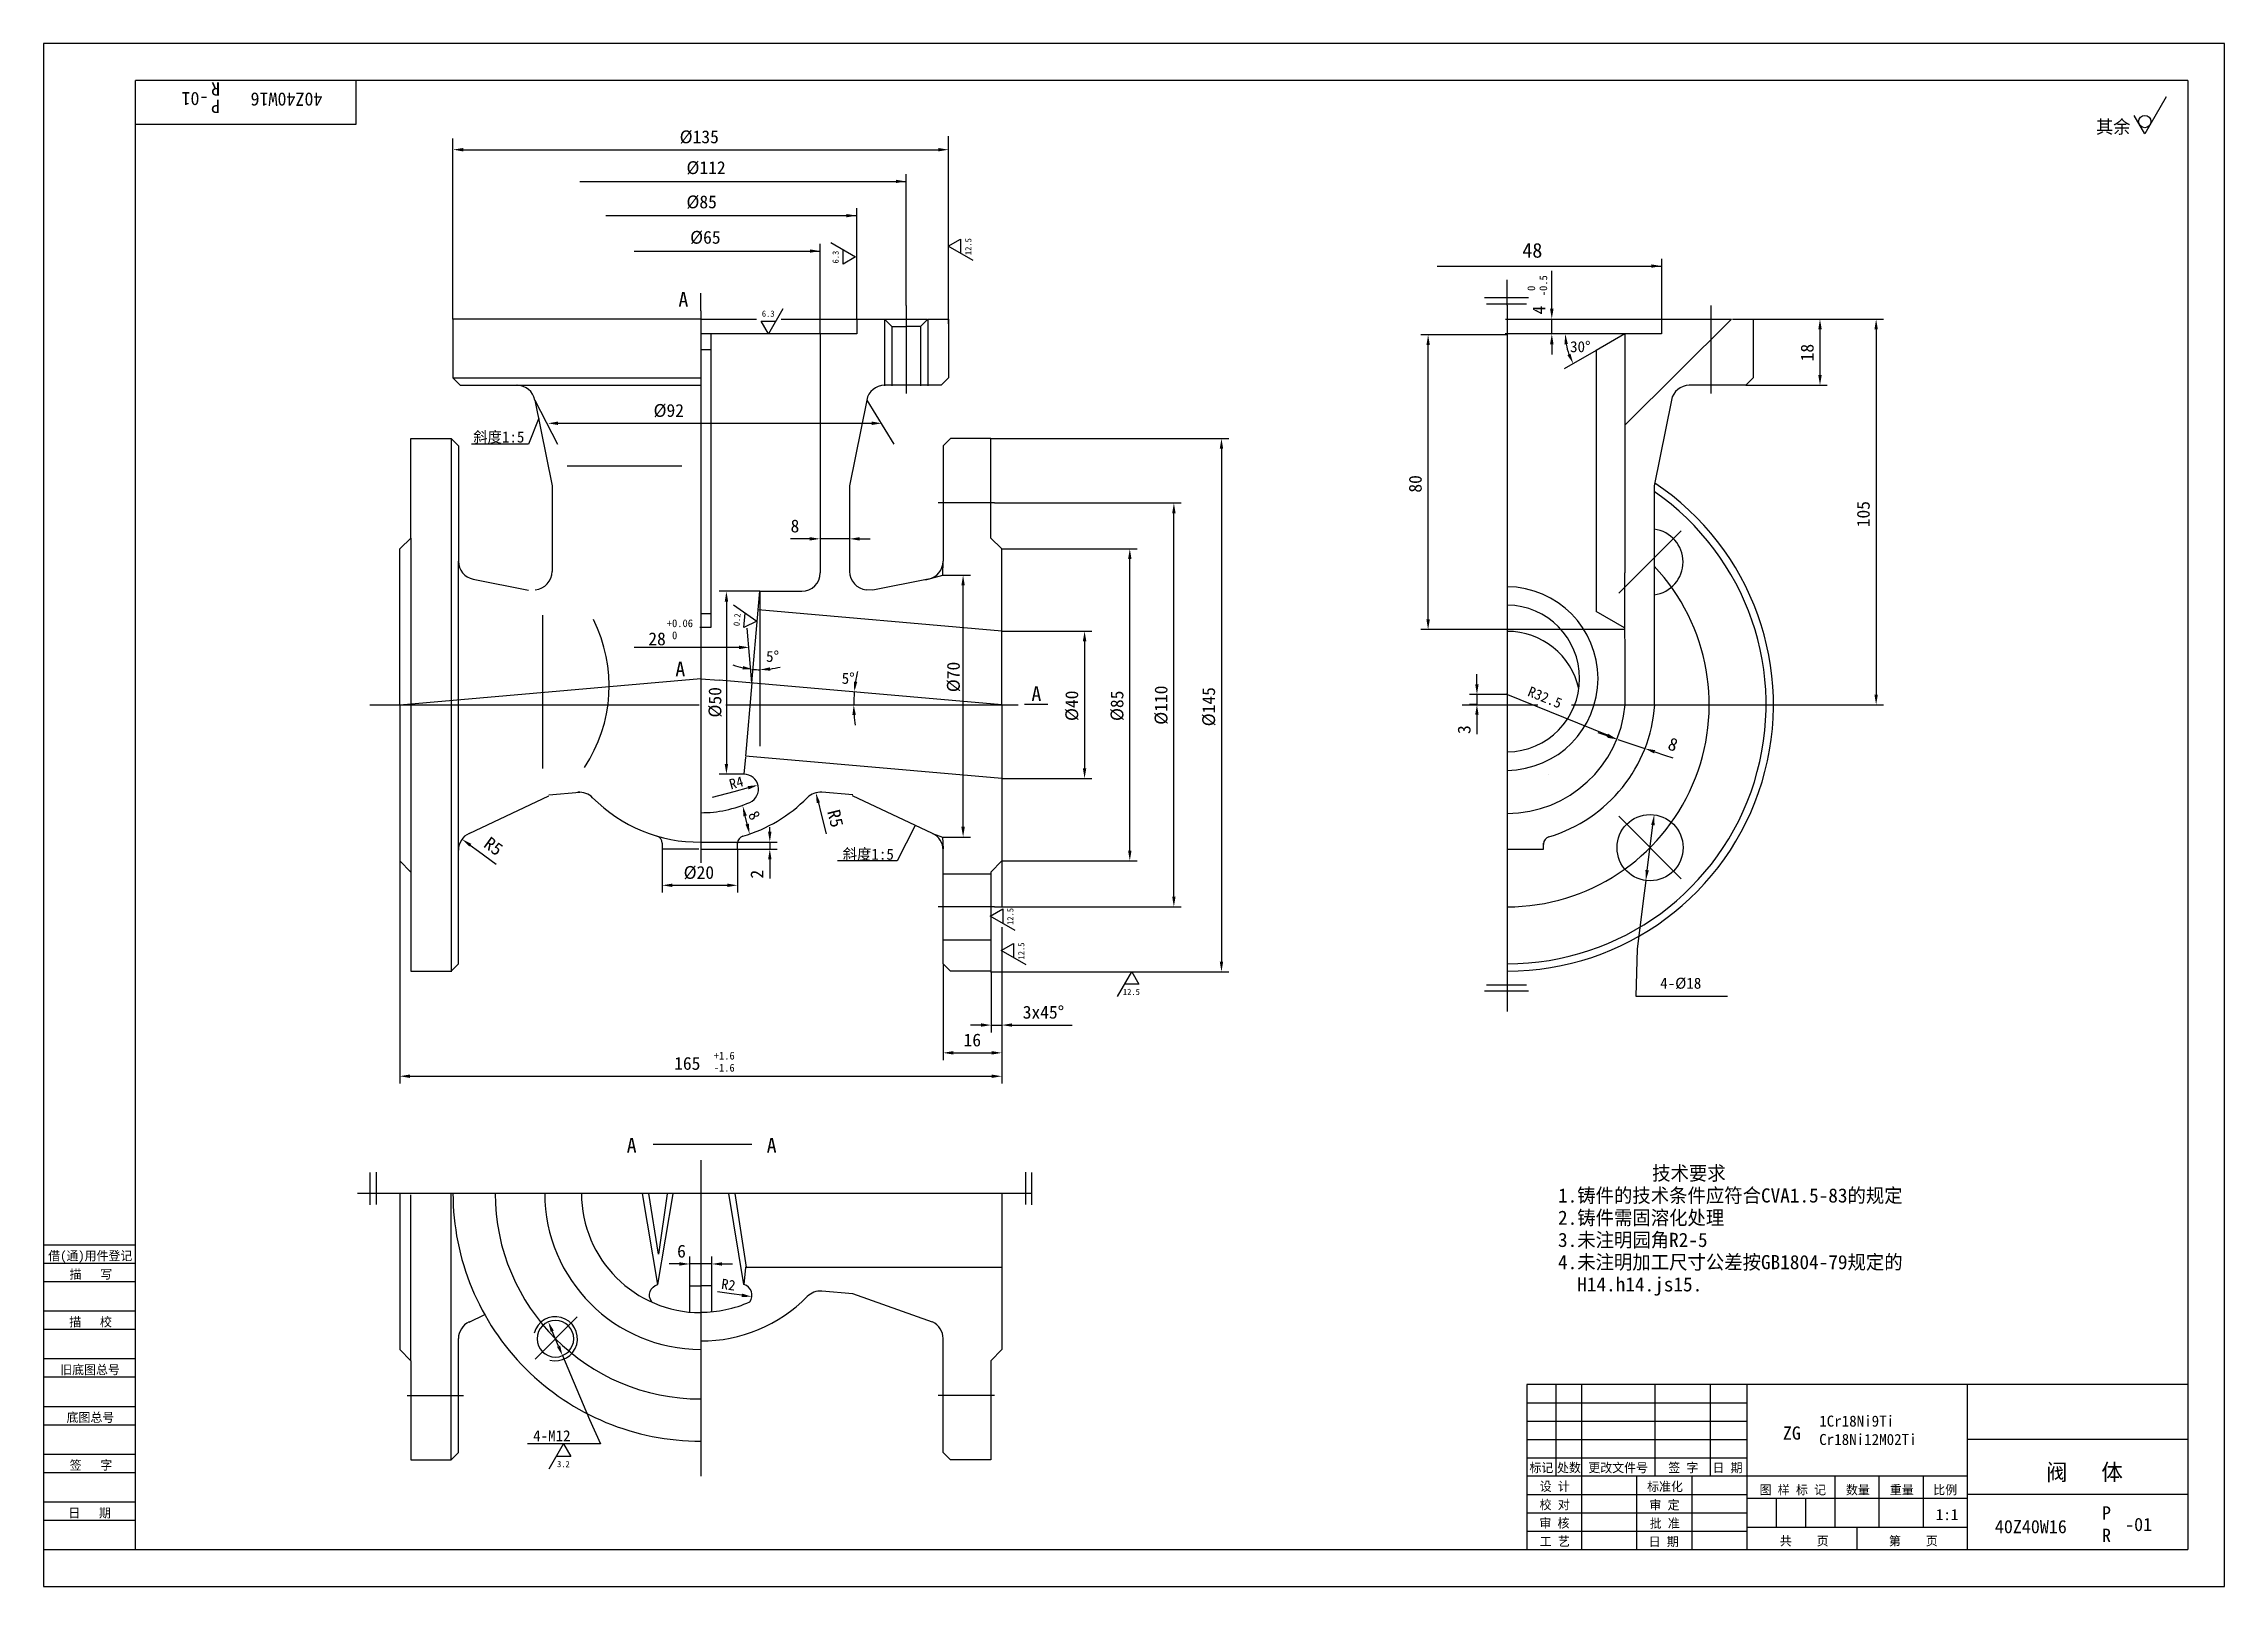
# Model space of a CAD drawing. Header units: metres. Extents: x 0 to 594, y 0 to 420.
import ezdxf

# ---------------------------------------------------------------- set-up
doc = ezdxf.new("R2010")
doc.units = ezdxf.units.M
for name, color, linetype in [('C', 6, 'Continuous'), ('D', 1, 'Continuous'), ('FL', 5, 'Continuous'), ('HA', 5, 'Continuous'), ('T', 7, 'Continuous'), ('TL', 4, 'Continuous')]:
    doc.layers.add(name, color=color, linetype=linetype)

# ---------------------------------------------------------------- blocks, each defined once
blk = doc.blocks.new('TUKUN2')
at = {"layer": 'FL'}
for p, q in [((594, 420), (0, 420)), ((0, 420), (0, 0)), ((594, 0), (594, 420)), ((0, 83), (25, 83)), ((0, 75), (25, 75)), ((0, 70), (25, 70)), ((0, 62), (25, 62)), ((0, 57), (25, 57)), ((412, 30), (412, 55)), ((419, 10), (419, 55)), ((439, 30), (439, 55)), ((454, 30), (454, 55)), ((0, 49), (25, 49)), ((404, 50), (464, 50)), ((0, 44), (25, 44)), ((404, 45), (464, 45)), ((0, 36), (25, 36)), ((404, 40), (464, 40)), ((0, 31), (25, 31)), ((404, 35), (464, 35)), ((449, 10), (449, 30)), ((404, 25), (464, 25)), ((0, 23), (25, 23)), ((0, 18), (25, 18)), ((404, 20), (464, 20)), ((404, 15), (464, 15)), ((0, 0), (594, 0))]:
    blk.add_line(p, q, dxfattribs=at)
at = {"layer": 'TL'}
for p, q in [((584, 410), (25, 410)), ((25, 10), (25, 410)), ((85, 410), (85, 398)), ((584, 410), (584, 10)), ((85, 398), (25, 398)), ((0, 93), (25, 93)), ((0, 88), (25, 88)), ((584, 55), (404, 55)), ((404, 55), (404, 10)), ((464, 10), (464, 55)), ((524, 10), (524, 55)), ((584, 40), (524, 40)), ((524, 30), (404, 30)), ((434, 10), (434, 30)), ((488, 16), (488, 30)), ((500, 16), (500, 30)), ((512, 16), (512, 30)), ((464, 24), (524, 24)), ((472, 16), (472, 24)), ((480, 16), (480, 24)), ((584, 25), (524, 25)), ((524, 16), (464, 16)), ((494, 10), (494, 16)), ((0, 10), (584, 10))]:
    blk.add_line(p, q, dxfattribs=at)
at = {"layer": 'T'}
for s, p in [('借(通)用件登记', (1.26, 88.76)), ('描   写', (7.09, 83.76)), ('描   校', (6.98, 70.76)), ('旧底图总号', (4.52, 57.76)), ('底图总号', (6.25, 44.76)), ('签   字', (7.1, 31.76)), ('标记', (404.71, 31.07)), ('处数', (412.22, 31.07)), ('更改文件号', (420.75, 31.07)), ('签 字', (442.53, 31.07)), ('日 期', (454.57, 31.07)), ('校 对', (407.48, 20.99)), ('设 计', (407.5, 25.99)), ('标准化', (436.77, 25.93)), ('审 定', (437.39, 20.93)), ('图 样 标 记', (467.4, 25.04)), ('数量', (490.92, 25.04)), ('重量', (502.88, 25.04)), ('比例', (514.7, 25.04)), ('日   期', (6.72, 18.76)), ('审 核', (407.41, 15.99)), ('批 准', (437.46, 15.93)), ('工 艺', (407.52, 10.99)), ('日 期', (437.18, 10.93)), ('共    页', (472.91, 11.13)), ('第    页', (502.62, 11.13))]:
    blk.add_text(s, height=2.5, dxfattribs=at).set_placement(p)

msp = doc.modelspace()

# ---------------------------------------------------------------- linework, layer by layer
at = {"layer": 'C'}
for p, q in [((398.67, 348.79), (398.67, 355.74)), ((179, 347.29), (179, 251.76)), ((234.93, 348.75), (234.93, 324.72)), ((398.67, 348.79), (398.67, 210.44)), ((454.11, 348.75), (454.11, 324.72)), ((259, 294.95), (243.63, 294.95)), ((429.02, 270.36), (446.04, 287.38)), ((97, 240), (179, 247.17)), ((179, 247.1), (179, 210.63)), ((261, 240), (184.04, 246.73)), ((88.9, 240), (178.57, 240)), ((185.81, 240), (265.46, 240)), ((386.37, 240), (406.98, 240)), ((416.2, 240), (481.42, 240)), ((179, 210.63), (179, 200.71)), ((398.67, 210.39), (398.67, 200.69)), ((429.02, 209.64), (446.04, 192.62)), ((179, 200.71), (179, 196.94)), ((398.67, 200.65), (398.67, 163.26)), ((259, 185), (243.63, 185)), ((398.67, 163.26), (398.67, 156.49)), ((179, 115.99), (179, 77.61)), ((179, 115.5), (179, 74.52)), ((85.54, 107.02), (268.94, 107.02)), ((179, 77.6), (179, 67.69)), ((145.33, 73.34), (133.86, 61.88)), ((179, 74.36), (179, 66.81)), ((179, 67.69), (179, 58.82)), ((179, 66.55), (179, 62.46)), ((179, 58.82), (179, 30.04)), ((99, 51.97), (114.37, 51.97)), ((259, 51.97), (243.63, 51.97))]:
    msp.add_line(p, q, dxfattribs=at)
for centre, radius, start, end in [((398.67, 240), 55, 270, 43.29), ((179, 107.02), 56, 180, 270)]:
    msp.add_arc(centre, radius, start, end, dxfattribs=at)
at = {"layer": 'D'}
for p, q in [((578.17, 405.54), (572.32, 395.4)), ((572.32, 395.4), (569.39, 400.47)), ((111.5, 345), (111.5, 394.13)), ((111.5, 391.13), (111.5, 393.13)), ((246.48, 391.13), (246.48, 393.13)), ((246.5, 343.73), (246.5, 394.79)), ((114.3, 391.13), (243.68, 391.13)), ((146.02, 382.49), (234.93, 382.49)), ((234.93, 348.75), (234.93, 384.49)), ((221.46, 344.9), (221.46, 375.17)), ((153.13, 373.17), (221.46, 373.17)), ((160.9, 363.53), (211.52, 363.53)), ((211.52, 340.98), (211.52, 365.53)), ((214.41, 365.84), (221.17, 361.94)), ((217.79, 359.99), (217.79, 363.89)), ((246.4, 364.85), (249.78, 366.8)), ((253.16, 360.95), (246.4, 364.85)), ((249.78, 366.8), (249.78, 362.9)), ((221.17, 361.94), (217.79, 359.99)), ((379.56, 359.44), (440.75, 359.44)), ((410.8, 353.22), (410.8, 358.11)), ((440.75, 345.03), (440.75, 361.44)), ((392.46, 350.86), (404.46, 350.86)), ((410.8, 350.63), (410.8, 353.22)), ((410.8, 347.83), (410.8, 350.63)), ((201.33, 347.78), (197.42, 341.02)), ((229, 345), (229, 326.88)), ((240.85, 345), (240.85, 326.88)), ((393.04, 349.18), (403.88, 349.18)), ((410.8, 340.96), (410.8, 345.03)), ((465.68, 345), (485.85, 345)), ((485.85, 345), (501.14, 345)), ((195.47, 344.4), (199.38, 344.4)), ((197.42, 341.02), (195.47, 344.4)), ((398.49, 340.73), (375.11, 340.73)), ((483.85, 342.2), (483.85, 329.8)), ((499.14, 342.2), (499.14, 242.8)), ((377.11, 263.26), (377.11, 337.93)), ((410.8, 338.16), (410.8, 335.36)), ((422.86, 336.45), (414.19, 331.45)), ((463.68, 327), (485.85, 327)), ((133.8, 322.98), (139.93, 310.99)), ((224.2, 322.98), (231.59, 310.99)), ((134.87, 318.01), (132.1, 310.92)), ((140.13, 316.64), (225.53, 316.64)), ((119.8, 310.92), (116.52, 310.92)), ((132.1, 310.92), (119.8, 310.92)), ((258, 312.5), (322.83, 312.5)), ((320.83, 309.7), (320.83, 170.08)), ((259, 294.95), (309.86, 294.95)), ((307.86, 187.8), (307.86, 292.15)), ((205.88, 285.18), (203.46, 285.18)), ((208.68, 285.18), (205.88, 285.18)), ((219.5, 285.18), (211.48, 285.18)), ((222.3, 285.18), (225.1, 285.18)), ((261, 282.5), (297.86, 282.5)), ((295.86, 200.3), (295.86, 279.7)), ((240.24, 274.03), (244.96, 275.29)), ((244.96, 275.29), (245, 279.1)), ((244.96, 275.29), (252.45, 275.29)), ((195.09, 270.9), (183.98, 270.9)), ((185.98, 268.1), (185.98, 223.89)), ((195.09, 270.9), (195.09, 228.73)), ((250.45, 206.79), (250.45, 272.49)), ((187.91, 267.2), (194.3, 262.73)), ((190.76, 261.08), (191.1, 264.97)), ((194.3, 262.73), (190.76, 261.08)), ((164.51, 255.63), (160.82, 255.63)), ((167.63, 255.63), (164.51, 255.63)), ((170.63, 255.63), (167.63, 255.63)), ((189.45, 255.63), (170.63, 255.63)), ((192.91, 245.96), (191.6, 260.9)), ((261, 260.08), (285.54, 260.08)), ((283.54, 257.28), (283.54, 222.72)), ((430.55, 260.46), (375.11, 260.46)), ((390.41, 245.58), (390.41, 248.38)), ((398.67, 242.78), (388.41, 242.78)), ((390.41, 240.08), (388.41, 240.08)), ((390.41, 242.78), (390.41, 240.08)), ((425.93, 231.7), (398.41, 242.88)), ((481.42, 240), (501.14, 240)), ((390.41, 237.28), (390.41, 234.48)), ((390.41, 234.48), (390.41, 232.05)), ((426.11, 231.45), (423.46, 232.34)), ((428.77, 230.57), (436.17, 228.09)), ((438.82, 227.2), (441.48, 226.32)), ((441.48, 226.32), (443.78, 225.55)), ((190.74, 221.09), (183.98, 221.09)), ((261, 219.92), (285.54, 219.92)), ((187.96, 216.35), (182.08, 214.75)), ((191.89, 217.41), (187.96, 216.35)), ((191.64, 207.51), (191.09, 209.75)), ((211.02, 213.34), (211.69, 210.62)), ((211.69, 210.62), (213.12, 204.87)), ((179, 202.63), (199.8, 202.63)), ((197.8, 205.43), (197.8, 206.66)), ((197.8, 202.63), (197.8, 200.71)), ((237.37, 207.17), (232.53, 197.5)), ((242.13, 205), (244.88, 203.99)), ((244.88, 203.99), (252.45, 203.99)), ((244.88, 203.99), (244.99, 200.8)), ((436.77, 194.96), (438.34, 207.26)), ((97, 197.5), (97, 136.88)), ((116.22, 201.77), (118.49, 200.12)), ((118.49, 200.12), (123.27, 196.64)), ((168.49, 200.73), (168.49, 188.86)), ((188.99, 200.71), (199.8, 200.71)), ((189.01, 200.73), (189.01, 188.86)), ((197.8, 197.91), (197.8, 195.11)), ((219.74, 197.5), (216.28, 197.5)), ((232.53, 197.5), (219.74, 197.5)), ((261, 197.5), (261, 185.16)), ((261, 197.5), (297.86, 197.5)), ((171.29, 190.86), (186.21, 190.86)), ((197.8, 195.11), (197.8, 192.69)), ((436.42, 192.18), (435.72, 186.63)), ((257.85, 182.49), (261.23, 184.44)), ((259, 185), (309.86, 185)), ((261.23, 184.44), (261.23, 180.53)), ((435.72, 186.63), (434.04, 173.47)), ((264.61, 178.58), (257.85, 182.49)), ((261, 179.42), (261, 150.81)), ((260.83, 173.09), (264.21, 175.04)), ((267.59, 169.19), (260.83, 173.09)), ((264.21, 175.04), (264.21, 171.14)), ((434.04, 173.47), (433.71, 160.69)), ((245, 169.5), (245, 143.25)), ((257.93, 167.28), (322.83, 167.28)), ((258.1, 167.13), (258.1, 150.81)), ((292.5, 160.56), (296.4, 167.32)), ((296.4, 167.32), (298.36, 163.94)), ((298.36, 163.94), (294.45, 163.94)), ((392.46, 162.1), (404.46, 162.1)), ((393.04, 163.79), (403.88, 163.79)), ((433.71, 160.69), (458.7, 160.69)), ((255.3, 152.81), (252.5, 152.81)), ((258.1, 152.81), (261, 152.81)), ((261, 150.81), (261, 143.25)), ((263.8, 152.81), (266.6, 152.81)), ((266.6, 152.81), (280.19, 152.81)), ((247.8, 145.25), (258.2, 145.25)), ((261, 143.25), (261, 136.88)), ((99.8, 138.88), (258.2, 138.88)), ((166.05, 120.38), (192.89, 120.38)), ((88.9, 112.69), (88.9, 103.88)), ((90.58, 112.79), (90.58, 104)), ((267.42, 112.79), (267.42, 104)), ((269.1, 112.69), (269.1, 103.88)), ((175.99, 81.84), (175.99, 89.77)), ((182.01, 81.84), (182.01, 89.77)), ((173.19, 87.77), (170.39, 87.77)), ((182.01, 87.77), (175.99, 87.77)), ((184.81, 87.77), (187.61, 87.77)), ((187.39, 79.63), (183.52, 80.16)), ((190.16, 79.25), (187.39, 79.63)), ((140.26, 65.39), (138.55, 69.45)), ((141.34, 62.81), (143.52, 57.65)), ((143.52, 57.65), (148.67, 45.43)), ((148.67, 45.43), (151.7, 38.76)), ((151.7, 38.76), (131.81, 38.76)), ((137.73, 32), (141.63, 38.76)), ((141.63, 38.76), (143.58, 35.38)), ((143.58, 35.38), (139.68, 35.38))]:
    msp.add_line(p, q, dxfattribs=at)
msp.add_circle((572.32, 398.78), 1.69, dxfattribs=at)
for centre, radius, start, end in [((430.7, 340.98), 16.23, 189.9, 200.1), ((195.09, 270.9), 21.34, 249.95, 257.48), ((195.09, 270.9), 21.34, 265, 270), ((195.09, 270.9), 21.34, 277.52, 285.05), ((261, 240), 40.34, 167.04, 171.02), ((261, 240), 40.34, 175, 180), ((261, 240), 40.34, 183.98, 187.96)]:
    msp.add_arc(centre, radius, start, end, dxfattribs=at)
for points in [[(114.3, 391.59), (114.3, 390.66), (111.5, 391.13)], [(243.68, 391.59), (243.68, 390.66), (246.48, 391.13)], [(232.13, 382.94), (234.93, 382.49), (232.13, 382.04)], [(218.66, 373.62), (221.46, 373.17), (218.66, 372.72)], [(208.72, 363.98), (211.52, 363.53), (208.72, 363.08)], [(437.95, 359.89), (440.75, 359.44), (437.95, 358.99)], [(410.33, 347.83), (411.27, 347.83), (410.8, 345.03)], [(483.39, 342.2), (484.32, 342.2), (483.85, 345)], [(498.68, 342.2), (499.61, 342.2), (499.14, 345)], [(376.65, 337.93), (377.58, 337.93), (377.11, 340.73)], [(410.33, 338.16), (411.27, 338.16), (410.8, 340.96)], [(414.25, 338.15), (415.18, 338.23), (414.47, 340.98)], [(415.88, 335.6), (415.04, 335.21), (416.65, 332.87)], [(483.39, 329.8), (484.32, 329.8), (483.85, 327)], [(140.13, 317.11), (140.13, 316.17), (137.33, 316.64)], [(225.53, 317.11), (225.53, 316.17), (228.33, 316.64)], [(320.36, 309.7), (321.29, 309.7), (320.83, 312.5)], [(307.4, 292.15), (308.33, 292.15), (307.86, 294.95)], [(208.68, 285.65), (208.68, 284.72), (211.48, 285.18)], [(222.3, 285.65), (222.3, 284.72), (219.5, 285.18)], [(295.39, 279.7), (296.32, 279.7), (295.86, 282.5)], [(249.98, 272.49), (250.91, 272.49), (250.45, 275.29)], [(185.52, 268.1), (186.45, 268.1), (185.98, 270.9)], [(376.65, 263.26), (377.58, 263.26), (377.11, 260.46)], [(189.45, 256.09), (189.45, 255.16), (192.25, 255.63)], [(283.07, 257.28), (284.01, 257.28), (283.54, 260.08)], [(190.54, 250.53), (190.39, 249.61), (193.23, 249.64)], [(197.92, 249.28), (197.86, 250.21), (195.09, 249.56)], [(221.62, 246.24), (220.69, 246.35), (220.82, 243.52)], [(389.94, 245.58), (390.87, 245.58), (390.41, 242.78)], [(220.29, 237.19), (221.23, 237.22), (220.66, 240)], [(389.94, 237.28), (390.87, 237.28), (390.41, 240.08)], [(498.68, 242.8), (499.61, 242.8), (499.14, 240)], [(425.75, 231.27), (426.1, 232.14), (428.52, 230.65)], [(426.26, 231.9), (425.97, 231.01), (428.77, 230.57)], [(438.97, 227.65), (438.68, 226.76), (436.17, 228.09)], [(185.52, 223.89), (186.45, 223.89), (185.98, 221.09)], [(283.07, 222.72), (284.01, 222.72), (283.54, 219.92)], [(192.01, 216.96), (191.77, 217.86), (194.59, 218.14)], [(210.57, 213.22), (211.47, 213.45), (210.35, 216.05)], [(191.54, 209.86), (190.63, 209.64), (190.42, 212.47)], [(438.8, 207.2), (437.87, 207.32), (438.69, 210.04)], [(115.95, 201.39), (116.5, 202.15), (113.96, 203.42)], [(192.09, 207.62), (191.19, 207.4), (192.31, 204.79)], [(197.33, 205.43), (198.26, 205.43), (197.8, 202.63)], [(249.98, 206.79), (250.91, 206.79), (250.45, 203.99)], [(197.33, 197.91), (198.26, 197.91), (197.8, 200.71)], [(295.39, 200.3), (296.32, 200.3), (295.86, 197.5)], [(171.29, 191.32), (171.29, 190.39), (168.49, 190.86)], [(186.21, 191.32), (186.21, 190.39), (189.01, 190.86)], [(437.24, 194.9), (436.31, 195.02), (436.42, 192.18)], [(307.4, 187.8), (308.33, 187.8), (307.86, 185)], [(320.36, 170.08), (321.29, 170.08), (320.83, 167.28)], [(255.3, 153.28), (255.3, 152.35), (258.1, 152.81)], [(263.8, 153.28), (263.8, 152.35), (261, 152.81)], [(247.8, 145.72), (247.8, 144.78), (245, 145.25)], [(258.2, 145.72), (258.2, 144.78), (261, 145.25)], [(99.8, 139.35), (99.8, 138.41), (97, 138.88)], [(258.2, 139.35), (258.2, 138.41), (261, 138.88)], [(173.19, 88.24), (173.19, 87.31), (175.99, 87.77)], [(184.81, 88.24), (184.81, 87.31), (182.01, 87.77)], [(190.1, 78.78), (190.22, 79.71), (192.93, 78.86)], [(138.12, 69.27), (138.98, 69.63), (137.46, 72.03)], [(139.83, 65.21), (140.69, 65.57), (141.34, 62.81)]]:
    msp.add_solid(points, dxfattribs=at)
at = {"layer": 'FL'}
msp.add_arc((139.4, 67.42), 6, 255, 165, dxfattribs=at)
at = {"layer": 'HA'}
msp.add_line((459.73, 345), (430.68, 316.09), dxfattribs=at)
at = {"layer": 'TL'}
for p, q in [((179, 347.29), (179, 352.06)), ((111.5, 345), (111.5, 329)), ((179, 345), (111.5, 345)), ((179, 345), (194.15, 345)), ((200.93, 345), (221.5, 345)), ((221.5, 345), (229, 345)), ((221.52, 344.98), (221.52, 340.98)), ((229, 345), (240.55, 345)), ((231, 343), (229, 345)), ((238.85, 343), (240.85, 345)), ((240.85, 345), (246.41, 345)), ((246.5, 345), (246.5, 329)), ((398.18, 345), (440.68, 345)), ((440.68, 345), (448.19, 345)), ((440.7, 344.98), (440.7, 340.98)), ((448.19, 345), (459.73, 345)), ((460.03, 345), (465.59, 345)), ((465.68, 345), (465.68, 329)), ((211.52, 340.98), (178.89, 340.98)), ((181.77, 341.06), (181.77, 261.06)), ((211.52, 340.98), (211.52, 275.9)), ((221.52, 340.98), (211.52, 340.98)), ((231, 343), (234.93, 343)), ((231, 343), (231, 326.88)), ((238.85, 343), (234.93, 343)), ((238.85, 343), (238.85, 326.88)), ((430.7, 340.98), (398.07, 340.98)), ((430.7, 340.98), (422.86, 336.45)), ((440.7, 340.98), (430.7, 340.98)), ((430.7, 340.98), (430.7, 275.9)), ((179.05, 336.75), (181.86, 336.75)), ((422.86, 336.45), (422.86, 265.39)), ((111.5, 329), (178.8, 329)), ((113.5, 327), (111.5, 329)), ((113.5, 327), (129.47, 327)), ((117.22, 327), (128.9, 327)), ((128.9, 327), (178.8, 327)), ((240.78, 327), (229.1, 327)), ((244.5, 327), (240.78, 327)), ((244.5, 327), (246.5, 329)), ((459.97, 327), (448.28, 327)), ((463.68, 327), (459.97, 327)), ((463.68, 327), (465.68, 329)), ((133.8, 322.98), (138.48, 299.59)), ((224.2, 322.98), (219.52, 299.59)), ((443.38, 322.98), (438.7, 299.59)), ((100, 312.5), (111, 312.5)), ((100, 285.33), (100, 312.5)), ((111, 312.5), (111, 167.3)), ((113, 310.5), (111, 312.5)), ((113, 310.5), (113, 279.1)), ((245, 310.5), (247, 312.5)), ((245, 310.5), (245, 279.1)), ((258, 312.5), (247, 312.5)), ((258, 285.33), (258, 312.5)), ((142.57, 305.09), (173.88, 305.09)), ((138.48, 299.59), (138.48, 276.32)), ((219.52, 299.59), (219.52, 276.32)), ((438.7, 299.59), (438.7, 276.32)), ((97, 282.5), (100.09, 285.42)), ((100, 285.33), (100, 194.41)), ((261, 282.5), (257.91, 285.42)), ((97, 240), (97, 282.5)), ((261, 260.16), (261, 282.5)), ((113, 200.47), (113, 279.1)), ((117.02, 274.2), (132.11, 271.18)), ((240.98, 274.2), (225.89, 271.18)), ((430.78, 240), (430.7, 275.9)), ((438.7, 276.32), (438.7, 240.17)), ((194.65, 265.88), (195.09, 270.9)), ((195.09, 270.9), (206.52, 270.9)), ((225.89, 271.18), (224.08, 271.34)), ((135.87, 264.41), (135.87, 222.63)), ((179.05, 264.88), (181.86, 264.88)), ((192.91, 246), (194.64, 265.74)), ((261, 260.08), (194.65, 265.88)), ((430.62, 260.91), (422.86, 265.39)), ((181.77, 261.06), (178.76, 261.06)), ((261, 240), (261, 260.08)), ((179, 251.76), (179, 247.1)), ((179, 247.1), (184.04, 246.73)), ((192.91, 246), (191.17, 226.03)), ((97, 240), (97, 197.5)), ((261, 240), (261, 219.92)), ((273.52, 240.09), (267.14, 240.09)), ((261, 219.92), (191.17, 226.03)), ((190.74, 221.09), (190.73, 221.09)), ((191.14, 225.71), (190.74, 221.09)), ((261, 219.85), (261, 197.5)), ((409.92, 221.09), (409.91, 221.09)), ((115.87, 205), (137.64, 215.24)), ((137.62, 215.45), (146.02, 216.18)), ((220.38, 215.45), (211.98, 216.18)), ((242.13, 205), (220.36, 215.24)), ((168.51, 202.32), (168.51, 200.73)), ((189.01, 200.69), (189.01, 202.32)), ((408.57, 202.32), (408.57, 202.01)), ((408.57, 200.69), (408.57, 202.32)), ((408.57, 202.01), (408.57, 202.15)), ((97, 197.5), (100, 194.41)), ((113, 193.96), (113, 200.47)), ((178.51, 200.69), (168.51, 200.69)), ((179.01, 200.69), (189.01, 200.69)), ((245, 193.96), (245, 200.47)), ((261, 197.5), (258, 194.41)), ((398.57, 200.69), (408.57, 200.69)), ((100, 194.41), (100, 193.96)), ((100, 193.96), (100, 176.03)), ((113, 176.03), (113, 193.96)), ((244.98, 193.97), (257.89, 193.97)), ((245, 176.03), (245, 193.96)), ((258, 194.41), (258, 193.96)), ((258, 193.96), (258, 176.03)), ((100, 176.03), (100, 167.5)), ((113, 169.5), (113, 176.03)), ((244.98, 176.03), (257.89, 176.03)), ((245, 169.5), (245, 176.03)), ((258, 176.03), (258, 167.5)), ((100, 167.5), (111, 167.5)), ((111, 167.5), (113, 169.5)), ((247, 167.5), (245, 169.5)), ((258, 167.5), (247, 167.5)), ((97, 106.97), (97, 64.47)), ((167.26, 82.16), (163.17, 106.98)), ((167.45, 90.42), (164.87, 106.98)), ((190.74, 82.17), (186.65, 106.99)), ((191.47, 86.91), (188.35, 106.99)), ((261, 106.97), (261, 86.9)), ((100, 61.38), (100, 106.56)), ((111, 34.47), (111, 106.85)), ((167.26, 82.16), (171.52, 106.9)), ((167.53, 90.45), (169.92, 106.9)), ((191.14, 86.79), (190.74, 82.17)), ((191.08, 86.88), (260.87, 86.88)), ((261, 86.82), (261, 64.47)), ((175.99, 81.84), (178.88, 81.84)), ((175.99, 74.66), (175.99, 81.84)), ((182.01, 81.84), (179.12, 81.84)), ((182.01, 74.66), (182.01, 81.84)), ((190.74, 82.17), (190.73, 82.17)), ((220.38, 79.63), (211.98, 80.36)), ((242.13, 71.97), (220.38, 79.63)), ((115.87, 71.97), (120.14, 73.98)), ((113, 60.93), (113, 67.45)), ((245, 60.93), (245, 67.45)), ((97, 64.47), (100, 61.38)), ((100, 61.38), (100, 60.93)), ((100, 60.93), (100, 43)), ((113, 43), (113, 60.93)), ((245, 43), (245, 60.93)), ((261, 64.47), (258, 61.38)), ((258, 61.38), (258, 60.93)), ((258, 60.93), (258, 43)), ((100, 43), (100, 34.47)), ((113, 36.47), (113, 43)), ((245, 36.47), (245, 43)), ((258, 43), (258, 34.47)), ((111, 34.47), (113, 36.47)), ((247, 34.47), (245, 36.47)), ((100, 34.47), (111, 34.47)), ((258, 34.47), (247, 34.47))]:
    msp.add_line(p, q, dxfattribs=at)
for points in [[(147.33, 222.97, 0.27), (149.75, 263.19, 0.27)], [(165.64, 77.46, -0.53), (167.26, 82.16, -0.53)], [(192.36, 77.47, 0.53), (190.74, 82.17, 0.53)], [(144.4, 67.42, 1), (134.4, 67.42, 1), (144.4, 67.42, 1)]]:
    msp.add_lwpolyline(points, format="xyb", dxfattribs=at)
msp.add_circle((437.56, 201.11), 9, dxfattribs=at)
for centre, radius, start, end in [((128.9, 322), 5, 89.44, 90), ((128.9, 322), 5, 11.31, 89.44), ((229.1, 322), 5, 90.56, 168.69), ((229.1, 322), 5, 90, 90.56), ((448.28, 322), 5, 90.56, 168.69), ((448.28, 322), 5, 90, 90.56), ((398.67, 240), 72.5, 270, 56.34), ((398.67, 240), 70.5, 270, 55.4), ((437.56, 278.89), 9, 277.31, 82.69), ((118, 279.1), 5, 180, 258.69), ((133.48, 276.32), 5, 275, 0), ((206.52, 275.9), 5, 270, 0), ((224.52, 276.32), 5, 180, 265), ((240, 279.1), 5, 281.31, 0), ((398.39, 247.15), 25, 270.63, 89.37), ((398.39, 247.15), 20, 270.78, 89.22), ((398.67, 240), 20, 12.5, 90), ((398.41, 242.88), 32.5, 270.45, 354.91), ((398.45, 242.88), 40.5, 286.57, 355.92), ((190.73, 217.09), 4, 294.01, 90), ((145.97, 211.2), 5, 44.56, 95), ((178.39, 243.13), 40.5, 224.56, 270.86), ((179.13, 243.13), 40.5, 286.24, 315.44), ((211.55, 211.2), 5, 85, 135.44), ((179.13, 243.13), 32.5, 269.77, 294.01), ((118, 200.47), 5, 115.19, 180), ((166.51, 202.32), 2, 0, 73.76), ((191.01, 202.32), 2, 106.24, 180), ((240, 200.47), 5, 0, 64.81), ((410.57, 202.15), 2, 106.57, 180), ((179, 107.02), 67.5, 180, 270.01), ((179, 107.02), 42.5, 180, 270), ((179, 107.02), 32.5, 180, 270), ((179.13, 107.31), 40.5, 269.81, 315.44), ((179.13, 107.15), 32.5, 269.77, 294.01), ((211.55, 75.38), 5, 85, 135.44), ((118, 67.45), 5, 115.19, 180), ((240, 67.45), 5, 0, 64.81)]:
    msp.add_arc(centre, radius, start, end, dxfattribs=at)

# ---------------------------------------------------------------- block references
at = {"layer": 'D'}
msp.add_blockref('TUKUN2', (0, 0), dxfattribs=at)

# ---------------------------------------------------------------- texts
for s, height, rotation, p in [('-01', 3.6, 180, (44.9, 406.79)), ('R', 3.6, 180, (48.07, 409.45)), ('P', 3.6, 180, (48.07, 404.71)), ('40Z40W16', 3.6, 180, (75.95, 406.65)), ('6.3', 1.7, 90, (216.56, 360.16)), ('12.5', 1.7, 90, (252.71, 362.42)), ('-0.5', 2.1, 90, (409.54, 351.24)), (' 0', 2.1, 90, (406.25, 351.24)), ('4', 3.5, 90, (409.05, 346.29)), ('18', 3.5, 90, (482.1, 333.5)), ('80', 3.5, 90, (375.36, 297.76)), ('105', 3.5, 90, (497.39, 288.33)), ('0.2', 1.7, 85, (189.55, 261.36)), ('%%c70', 3.5, 90, (249.54, 243.43)), ('%%C50', 3.5, 90, (184.6, 236.53)), ('%%C40', 3.5, 90, (281.79, 235.58)), ('%%C85', 3.5, 90, (294.11, 235.58)), ('%%C110', 3.5, 90, (306.11, 234.56)), ('%%c145', 3.5, 90, (319.08, 234.14)), ('R32.5', 2.8, 337.89, (404, 242.53)), ('3', 3.5, 90, (388.66, 232.05)), ('8', 3.5, 341.51, (442.12, 227.95)), ('R4', 2.8, 15.15, (187.2, 216.92)), ('8', 3, 300, (191.78, 210.03)), ('R5', 3.5, 283.91, (213.41, 210.95)), ('R5', 3.5, 323.94, (119.59, 201.48)), ('2', 3.5, 90, (196.05, 192.69)), ('12.5', 1.7, 90, (264.16, 180.06)), ('12.5', 1.7, 90, (267.14, 170.66)), ('R2', 2.8, 352.17, (184.46, 81.01))]:
    msp.add_text(s, height=height, rotation=rotation, dxfattribs=at).set_placement(p)
for s, height, p in [('其余', 3.6, (559.04, 395.56)), ('%%c135', 3.5, (173.24, 392.88)), ('%%c112', 3.5, (175.1, 384.49)), ('%%C85', 3.5, (175.09, 375.17)), ('%%C65', 3.5, (176.1, 365.53)), ('48', 4, (402.78, 361.73)), ('A', 4, (172.9, 348.35)), ('6.3', 1.7, (195.64, 345.63)), ('30%%d', 3, (415.77, 336)), ('%%C92', 3.5, (166.13, 318.39)), ('斜度1:5', 3, (117.03, 311.41)), ('8', 3.5, (203.46, 286.93)), ('+0.06', 2.1, (169.74, 261.15)), ('28', 3.5, (164.71, 256.21)), (' 0', 2.1, (169.74, 257.86)), ('A', 4, (172.06, 247.72)), ('5%%d', 3, (196.78, 251.68)), ('5%%d', 3, (217.38, 245.7)), ('A', 4, (269.05, 241)), ('%%c20', 3.5, (174.33, 192.61)), ('斜度1:5', 3, (217.67, 197.83)), ('12.5', 1.7, (293.98, 161.01)), ('4-%%c18', 3, (440.33, 162.71)), ('3x45%%d', 3.5, (266.69, 154.56)), ('16', 3.5, (250.58, 147)), ('165', 3.5, (171.75, 140.63)), ('+1.6', 2.1, (182.53, 143.43)), ('-1.6', 2.1, (182.53, 140.14)), ('A', 4, (158.81, 118.04)), ('A', 4, (196.94, 118.04)), ('技术要求', 3.85, (438.13, 110.55)), ('1.铸件的技术条件应符合CVA1.5-83的规定', 3.85, (412.49, 104.5)), ('2.铸件需固溶化处理', 3.85, (412.49, 98.45)), ('3.未注明园角R2-5', 3.85, (412.49, 92.4)), ('6 ', 3.5, (172.56, 89.52)), ('4.未注明加工尺寸公差按GB1804-79规定的', 3.85, (412.49, 86.35)), ('  H14.h14.js15.', 3.85, (412.49, 80.3)), ('4-M12', 3, (133.33, 39.5)), ('ZG', 3.6, (473.75, 39.94)), ('Cr18Ni12M02Ti', 3, (483.64, 38.49)), ('1Cr18Ni9Ti', 3, (483.64, 43.49)), ('3.2', 1.7, (139.85, 32.45)), ('阀   体', 4.5, (545.45, 28.85)), ('1:1', 3, (515.41, 18.04)), ('40Z40W16', 3.6, (531.49, 14.47)), ('P', 3.6, (560.65, 18.2)), ('-01', 3.6, (566.97, 15.06)), ('R', 3.6, (560.65, 12.1))]:
    msp.add_text(s, height=height, dxfattribs=at).set_placement(p)

doc.saveas('drawing.dxf')
